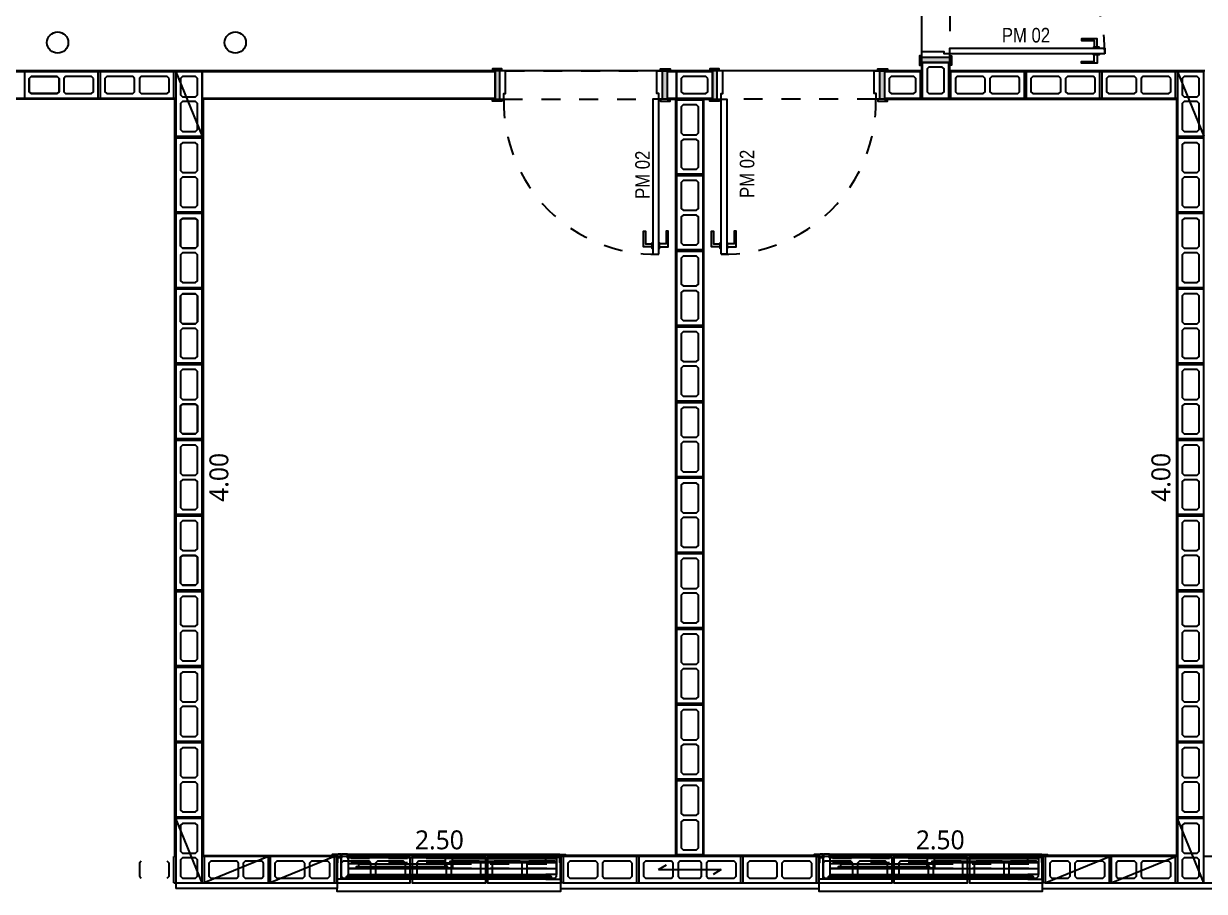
# Model space of a CAD drawing. Header units: metres. Extents: x 3.4 to 18.5, y -11.2 to 1.8.
# Drawn here: x 8.72 to 14.97, y -11.16 to -6.57 of the extents above; entities that cross this region are included whole.
import ezdxf

# ---------------------------------------------------------------- set-up
doc = ezdxf.new("R2010")
doc.units = ezdxf.units.M
doc.linetypes.add('HIDDEN', pattern=[0.375, 0.25, -0.125])
for name, color, linetype in [('00 - ARQ-STA - FOLHA', 5, 'Continuous'), ('ARQ-STA - COTAS_ALVENARIA', 1, 'Continuous'), ('ARQ-STA - JANELAS', 4, 'Continuous'), ('ARQ-STA - PORTAS', 4, 'Continuous'), ('ARQ-STA - PORTAS_NOMENCLATURA', 4, 'Continuous'), ('ARQ-STA - REVESTIMENTOS', 4, 'Continuous'), ('ESTRUTURA - ARQ-STA - ALVENARIA_ESTRUTURAL', 5, 'Continuous'), ('ESTRUTURA - ARQ-STA - ALVENARIA_NÃO_ESTRUTURAL', 2, 'Continuous'), ('ESTRUTURA - ARQ-STA - BLOCOS_ESTRUTURAIS', 250, 'Continuous'), ('F2_LAZOS_ALVENARIA', 7, 'Continuous')]:
    doc.layers.add(name, color=color, linetype=linetype)
doc.styles.add('COTAS', font='segoeuil.ttf')
doc.styles.add('PADRÃO', font='ARIALN.TTF')
pattern_1 = [(81, (-0.94, 7e-14), (-0.98769, 0.156434), [])]

msp = doc.modelspace()

# ---------------------------------------------------------------- hatches: boundary and pattern name
at = {"layer": '00 - ARQ-STA - FOLHA', "true_color": 0x0000ea}
h = msp.add_hatch(dxfattribs=at)
h.set_pattern_fill('_USER', color=32, angle=81, pattern_type=0)
h.set_pattern_definition(pattern_1)
h.paths.add_polyline_path([(8.9048, -6.6188, 0.414214), (8.8486, -6.675), (8.9048, -6.675)])
h.paths.add_polyline_path([(8.9611, -6.675), (8.9048, -6.675), (8.9048, -6.7039), (8.9531, -6.7039, 0.135785)])
h.paths.add_polyline_path([(8.9531, -6.7039), (8.9048, -6.7039), (8.9048, -6.7313, 0.263603)])
h = msp.add_hatch(dxfattribs=at)
h.set_pattern_fill('_USER', color=32, angle=81, pattern_type=0)
h.set_pattern_definition(pattern_1)
h.paths.add_polyline_path([(8.9048, -6.6188, 0.414214), (8.8486, -6.675), (8.9048, -6.675)])
h.paths.add_polyline_path([(8.9611, -6.675), (8.9048, -6.675), (8.9048, -6.7039), (8.9531, -6.7039, 0.135785)])
h.paths.add_polyline_path([(8.9531, -6.7039), (8.9048, -6.7039), (8.9048, -6.7313, 0.263603)])
at = {"layer": 'ARQ-STA - JANELAS', "true_color": 0xaeeae5}
h = msp.add_hatch(color=254, dxfattribs=at)
h.dxf.hatch_style = 1
h.paths.add_polyline_path([(10.4888, -11.033), (10.964, -11.033), (10.964, -11.037), (10.4888, -11.037)])
h.paths.add_polyline_path([(10.9854, -11.0049), (11.4991, -11.0049), (11.4991, -11.0089), (10.9854, -11.0089)])
h = msp.add_hatch(color=254, dxfattribs=at)
h.dxf.hatch_style = 1
h.paths.add_polyline_path([(13.0388, -11.033), (13.514, -11.033), (13.514, -11.037), (13.0388, -11.037)])
h.paths.add_polyline_path([(13.5353, -11.0049), (14.0491, -11.0049), (14.0491, -11.0089), (13.5353, -11.0089)])
at = {"layer": 'ARQ-STA - PORTAS'}
h = msp.add_hatch(color=23, dxfattribs=at)
h.dxf.hatch_style = 1
h.paths.add_polyline_path([(13.4749, -5.895), (13.6249, -5.895), (13.6249, -5.87), (13.4749, -5.87)])
h.paths.add_polyline_path([(13.6249, -6.78), (13.6249, -6.755), (13.4749, -6.755), (13.4749, -6.78)])
h = msp.add_hatch(color=23, dxfattribs=at)
h.dxf.hatch_style = 1
h.paths.add_polyline_path([(11.245, -6.825), (11.245, -6.975), (11.22, -6.975), (11.22, -6.825)])
h.paths.add_polyline_path([(12.13, -6.975), (12.105, -6.975), (12.105, -6.825), (12.13, -6.825)])
h = msp.add_hatch(color=23, dxfattribs=at)
h.dxf.hatch_style = 1
h.paths.add_polyline_path([(13.2549, -6.825), (13.2549, -6.975), (13.2799, -6.975), (13.2799, -6.825)])
h.paths.add_polyline_path([(12.3699, -6.975), (12.3949, -6.975), (12.3949, -6.825), (12.3699, -6.825)])

# ---------------------------------------------------------------- linework, layer by layer
at = {"layer": '00 - ARQ-STA - FOLHA', "color": 251, "true_color": 0x636466}
msp.add_lwpolyline([(5.0749, -2.125), (5.4249, -2.125), (5.4249, -1.775), (8.9749, -1.775), (8.9749, -1.925), (10.7749, -1.925), (10.7748, -5.825), (13.4748, -5.825), (13.4748, -6.825), (7.0248, -6.825), (7.0248, -3.625), (5.0749, -3.625), (5.0749, -2.125)], dxfattribs=at)
at = {"layer": '00 - ARQ-STA - FOLHA', "color": 32, "true_color": 0xcd6928}
for centre in [(8.9048, -6.675), (9.8448, -6.675)]:
    msp.add_circle(centre, 0.0562, dxfattribs=at)
at = {"layer": 'ARQ-STA - COTAS_ALVENARIA', "color": 250}
msp.add_line((9.5299, -11.0252), (9.5299, -11.15), dxfattribs=at)
msp.add_line((9.5299, -11.0252), (9.5299, -11.15), dxfattribs=at)
at = {"layer": 'ARQ-STA - JANELAS', "color": 1}
for points in [[(10.3899, -10.9705), (10.357, -10.9705), (10.357, -10.975), (10.3848, -10.975), (10.3848, -11.0119), (10.3878, -11.0119), (10.3878, -10.9857), (10.4032, -10.9857), (10.4032, -10.9684), (10.3899, -10.9684)], [(10.3848, -11.1006), (10.3848, -11.0119), (10.3878, -11.0119), (10.3878, -10.9857), (10.4047, -10.9857), (10.4047, -11.1006)], [(10.4414, -10.9926), (10.4414, -11.0755), (10.461, -11.0755), (10.461, -11.0792), (10.4529, -11.0792), (10.4529, -11.0769), (10.441, -11.0769), (10.441, -11.0854), (10.433, -11.0854), (10.433, -11.0908), (10.441, -11.0908), (10.441, -11.0993), (10.4529, -11.0993), (10.4529, -11.097), (10.461, -11.097), (10.461, -11.1006), (10.4047, -11.1006), (10.4047, -10.9926), (10.406, -10.9926), (10.406, -10.9851), (10.4095, -10.9851), (10.4095, -10.9656), (10.4365, -10.9656), (10.4365, -10.9851), (10.44, -10.9851), (10.44, -10.9926)], [(11.5648, -11.1006), (11.5648, -11.0119), (11.5619, -11.0119), (11.5619, -10.9857), (11.545, -10.9857), (11.545, -11.0755), (11.4882, -11.0755), (11.4882, -11.0792), (11.4963, -11.0792), (11.4963, -11.0769), (11.5082, -11.0769), (11.5082, -11.0854), (11.5162, -11.0854), (11.5162, -11.0908), (11.5082, -11.0908), (11.5082, -11.0993), (11.4963, -11.0993), (11.4963, -11.097), (11.4882, -11.097), (11.4882, -11.1006)], [(11.5598, -10.9705), (11.5927, -10.9705), (11.5927, -10.975), (11.5648, -10.975), (11.5648, -11.0119), (11.5619, -11.0119), (11.5619, -10.9857), (11.5465, -10.9857), (11.5465, -10.9684), (11.5598, -10.9684)], [(12.9399, -10.9705), (12.907, -10.9705), (12.907, -10.975), (12.9348, -10.975), (12.9348, -11.0119), (12.9378, -11.0119), (12.9378, -10.9857), (12.9532, -10.9857), (12.9532, -10.9684), (12.9399, -10.9684)], [(12.9348, -11.1006), (12.9348, -11.0119), (12.9378, -11.0119), (12.9378, -10.9857), (12.9546, -10.9857), (12.9546, -11.1006)], [(12.9914, -10.9926), (12.9914, -11.0755), (13.011, -11.0755), (13.011, -11.0792), (13.0029, -11.0792), (13.0029, -11.0769), (12.991, -11.0769), (12.991, -11.0854), (12.983, -11.0854), (12.983, -11.0908), (12.991, -11.0908), (12.991, -11.0993), (13.0029, -11.0993), (13.0029, -11.097), (13.011, -11.097), (13.011, -11.1006), (12.9546, -11.1006), (12.9546, -10.9926), (12.956, -10.9926), (12.956, -10.9851), (12.9595, -10.9851), (12.9595, -10.9656), (12.9865, -10.9656), (12.9865, -10.9851), (12.99, -10.9851), (12.99, -10.9926)], [(14.1148, -11.1006), (14.1148, -11.0119), (14.1119, -11.0119), (14.1119, -10.9857), (14.095, -10.9857), (14.095, -11.0755), (14.0382, -11.0755), (14.0382, -11.0792), (14.0463, -11.0792), (14.0463, -11.0769), (14.0582, -11.0769), (14.0582, -11.0854), (14.0662, -11.0854), (14.0662, -11.0908), (14.0582, -11.0908), (14.0582, -11.0993), (14.0463, -11.0993), (14.0463, -11.097), (14.0382, -11.097), (14.0382, -11.1006)], [(14.1098, -10.9705), (14.1427, -10.9705), (14.1427, -10.975), (14.1148, -10.975), (14.1148, -11.0119), (14.1119, -11.0119), (14.1119, -10.9857), (14.0965, -10.9857), (14.0965, -10.9684), (14.1098, -10.9684)], [(10.994, -11.0418), (10.9556, -11.0418), (10.9556, -11.037), (10.9678, -11.037), (10.9678, -11.033), (10.9556, -11.033), (10.9556, -11.0189), (10.994, -11.0189)], [(13.544, -11.0418), (13.5056, -11.0418), (13.5056, -11.037), (13.5178, -11.037), (13.5178, -11.033), (13.5056, -11.033), (13.5056, -11.0189), (13.544, -11.0189)]]:
    msp.add_lwpolyline(points, close=True, dxfattribs=at)
at = {"layer": 'ARQ-STA - JANELAS', "color": 250, "elevation": 0.072}
for points in [[(10.4032, -10.9686), (10.4095, -10.9686)], [(10.4032, -10.9707), (10.4095, -10.9707)], [(10.4365, -10.9686), (11.5465, -10.9686)], [(10.4365, -10.9707), (11.5465, -10.9707)], [(10.994, -10.9907), (11.4882, -10.9907)], [(12.9532, -10.9686), (12.9595, -10.9686)], [(12.9532, -10.9707), (12.9595, -10.9707)], [(12.9865, -10.9686), (14.0965, -10.9686)], [(12.9865, -10.9707), (14.0965, -10.9707)], [(13.544, -10.9907), (14.0382, -10.9907)], [(10.4414, -11.0441), (11.545, -11.0441)], [(11.4882, -11.0136), (10.994, -11.0136)], [(12.9914, -11.0441), (14.095, -11.0441)], [(14.0382, -11.0136), (13.544, -11.0136)]]:
    msp.add_lwpolyline(points, dxfattribs=at)
at = {"layer": 'ARQ-STA - JANELAS', "color": 250}
for points in [[(10.4365, -10.9841), (11.5465, -10.9841)], [(10.44, -10.9857), (11.545, -10.9857)], [(12.9865, -10.9841), (14.0965, -10.9841)], [(12.99, -10.9857), (14.095, -10.9857)], [(10.4982, -11.0189), (10.9556, -11.0189)], [(10.9556, -11.0418), (10.4982, -11.0418)], [(13.0482, -11.0189), (13.5056, -11.0189)], [(13.5056, -11.0418), (13.0482, -11.0418)], [(10.461, -11.0755), (11.4882, -11.0755)], [(11.4882, -11.0792), (10.461, -11.0792)], [(10.461, -11.097), (11.4882, -11.097)], [(11.4882, -11.1006), (10.461, -11.1006)], [(13.011, -11.0755), (14.0382, -11.0755)], [(14.0382, -11.0792), (13.011, -11.0792)], [(13.011, -11.097), (14.0382, -11.097)], [(14.0382, -11.1006), (13.011, -11.1006)], [(11.5648, -11.15), (11.5648, -11.1649), (10.3848, -11.1649), (10.3848, -11.15)], [(14.1148, -11.15), (14.1148, -11.1649), (12.9348, -11.1649), (12.9348, -11.15)]]:
    msp.add_lwpolyline(points, dxfattribs=at)
at = {"layer": 'ARQ-STA - JANELAS', "color": 250, "linetype": 'HIDDEN', "ltscale": 0.25, "elevation": 0.072}
for points in [[(10.9556, -10.9907), (10.4414, -10.9907)], [(13.5056, -10.9907), (12.9914, -10.9907)], [(10.9556, -11.0136), (10.4414, -11.0136)], [(13.5056, -11.0136), (12.9914, -11.0136)]]:
    msp.add_lwpolyline(points, dxfattribs=at)
at = {"layer": 'ARQ-STA - JANELAS', "color": 1, "elevation": 0.072}
for points in [[(10.9556, -11.0136), (10.994, -11.0136), (10.994, -11.0089), (10.9819, -11.0089), (10.9819, -11.0049), (10.994, -11.0049), (10.994, -10.9907), (10.9556, -10.9907)], [(13.5056, -11.0136), (13.544, -11.0136), (13.544, -11.0089), (13.5319, -11.0089), (13.5319, -11.0049), (13.544, -11.0049), (13.544, -10.9907), (13.5056, -10.9907)]]:
    msp.add_lwpolyline(points, close=True, dxfattribs=at)
at = {"layer": 'ARQ-STA - JANELAS', "color": 1}
for points in [[(11.545, -11.0136), (11.4882, -11.0136), (11.4882, -11.0089), (11.5003, -11.0089), (11.5003, -11.0049), (11.4882, -11.0049), (11.4882, -10.9907), (11.545, -10.9907)], [(14.095, -11.0136), (14.0382, -11.0136), (14.0382, -11.0089), (14.0503, -11.0089), (14.0503, -11.0049), (14.0382, -11.0049), (14.0382, -10.9907), (14.095, -10.9907)], [(10.4414, -11.0418), (10.4982, -11.0418), (10.4982, -11.037), (10.4861, -11.037), (10.4861, -11.033), (10.4982, -11.033), (10.4982, -11.0189), (10.4414, -11.0189)], [(12.9914, -11.0418), (13.0482, -11.0418), (13.0482, -11.037), (13.0361, -11.037), (13.0361, -11.033), (13.0482, -11.033), (13.0482, -11.0189), (12.9914, -11.0189)]]:
    msp.add_lwpolyline(points, dxfattribs=at)
at = {"layer": 'ARQ-STA - JANELAS', "color": 250}
for points in [[(10.4888, -11.033), (10.964, -11.033), (10.964, -11.037), (10.4888, -11.037)], [(13.0388, -11.033), (13.514, -11.033), (13.514, -11.037), (13.0388, -11.037)]]:
    msp.add_lwpolyline(points, close=True, dxfattribs=at)
at = {"layer": 'ARQ-STA - JANELAS', "color": 250, "elevation": 0.072}
for points in [[(10.9854, -11.0049), (11.4991, -11.0049), (11.4991, -11.0089), (10.9854, -11.0089)], [(13.5353, -11.0049), (14.0491, -11.0049), (14.0491, -11.0089), (13.5353, -11.0089)]]:
    msp.add_lwpolyline(points, close=True, dxfattribs=at)
at = {"layer": 'ARQ-STA - JANELAS', "color": 250, "linetype": 'HIDDEN', "ltscale": 0.25}
for points in [[(10.994, -11.0189), (11.545, -11.0189)], [(10.994, -11.0418), (11.545, -11.0418)], [(13.544, -11.0189), (14.095, -11.0189)], [(13.544, -11.0418), (14.095, -11.0418)]]:
    msp.add_lwpolyline(points, dxfattribs=at)
at = {"layer": 'ARQ-STA - JANELAS'}
for points in [[(10.4427, -11.0905), (10.4333, -11.0905), (10.4333, -11.0857), (10.4427, -11.0857)], [(10.4442, -11.0915), (10.4427, -11.0915), (10.4427, -11.0847), (10.4442, -11.0847)], [(10.446, -11.092), (10.4442, -11.092), (10.4442, -11.0842), (10.446, -11.0842)], [(11.5032, -11.092), (11.505, -11.092), (11.505, -11.0842), (11.5032, -11.0842)], [(11.505, -11.0915), (11.5065, -11.0915), (11.5065, -11.0847), (11.5049, -11.0847)], [(11.5065, -11.0905), (11.5159, -11.0905), (11.5159, -11.0857), (11.5065, -11.0857)], [(12.9927, -11.0905), (12.9833, -11.0905), (12.9833, -11.0857), (12.9927, -11.0857)], [(12.9942, -11.0915), (12.9927, -11.0915), (12.9927, -11.0847), (12.9942, -11.0847)], [(12.996, -11.092), (12.9942, -11.092), (12.9942, -11.0842), (12.996, -11.0842)], [(14.0531, -11.092), (14.0549, -11.092), (14.0549, -11.0842), (14.0531, -11.0842)], [(14.0549, -11.0915), (14.0564, -11.0915), (14.0564, -11.0847), (14.0549, -11.0847)], [(14.0564, -11.0905), (14.0659, -11.0905), (14.0659, -11.0857), (14.0564, -11.0857)]]:
    msp.add_lwpolyline(points, dxfattribs=at)
for points in [[(11.5032, -11.0833), (10.446, -11.0833), (10.446, -11.0922), (11.5032, -11.0922)], [(14.0531, -11.0833), (12.996, -11.0833), (12.996, -11.0922), (14.0531, -11.0922)]]:
    msp.add_lwpolyline(points, close=True, dxfattribs=at)
at = {"layer": 'ARQ-STA - PORTAS', "color": 250, "linetype": 'HIDDEN', "ltscale": 0.25}
for points in [[(13.4749, -5.925), (13.4749, -6.725)], [(13.6249, -5.915), (13.6249, -6.705)], [(11.275, -6.825), (12.075, -6.825)], [(13.2249, -6.825), (12.4249, -6.825)], [(11.265, -6.975), (12.055, -6.975)], [(13.2349, -6.975), (12.4449, -6.975)]]:
    msp.add_lwpolyline(points, dxfattribs=at)
at = {"layer": 'ARQ-STA - PORTAS'}
for points in [[(14.4059, -6.7), (14.4059, -6.655), (14.3229, -6.655), (14.3229, -6.665), (14.3899, -6.665), (14.3899, -6.7)], [(14.4059, -6.74), (14.4059, -6.785), (14.3229, -6.785), (14.3229, -6.775), (14.3899, -6.775), (14.3899, -6.74)], [(14.4149, -6.705), (14.4149, -6.7), (14.3849, -6.7), (14.3849, -6.705)], [(14.4149, -6.735), (14.4149, -6.74), (14.3849, -6.74), (14.3849, -6.735)], [(12.05, -7.756), (12.005, -7.756), (12.005, -7.673), (12.015, -7.673), (12.015, -7.74), (12.05, -7.74)], [(12.09, -7.756), (12.135, -7.756), (12.135, -7.673), (12.125, -7.673), (12.125, -7.74), (12.09, -7.74)], [(12.4099, -7.756), (12.3649, -7.756), (12.3649, -7.673), (12.3749, -7.673), (12.3749, -7.74), (12.4099, -7.74)], [(12.4499, -7.756), (12.4949, -7.756), (12.4949, -7.673), (12.4849, -7.673), (12.4849, -7.74), (12.4499, -7.74)], [(12.055, -7.765), (12.05, -7.765), (12.05, -7.735), (12.055, -7.735)], [(12.085, -7.765), (12.09, -7.765), (12.09, -7.735), (12.085, -7.735)], [(12.4149, -7.765), (12.4099, -7.765), (12.4099, -7.735), (12.4149, -7.735)], [(12.4449, -7.765), (12.4499, -7.765), (12.4499, -7.735), (12.4449, -7.735)]]:
    msp.add_lwpolyline(points, dxfattribs=at)
at = {"layer": 'ARQ-STA - PORTAS', "color": 2}
for points in [[(13.4749, -6.745), (13.4649, -6.745), (13.4649, -6.795), (13.4749, -6.795)], [(13.6249, -6.745), (13.6349, -6.745), (13.6349, -6.795), (13.6249, -6.795)], [(11.255, -6.825), (11.255, -6.815), (11.205, -6.815), (11.205, -6.825)], [(12.095, -6.825), (12.095, -6.815), (12.145, -6.815), (12.145, -6.825)], [(12.4049, -6.825), (12.4049, -6.815), (12.3549, -6.815), (12.3549, -6.825)], [(13.2449, -6.825), (13.2449, -6.815), (13.2949, -6.815), (13.2949, -6.825)], [(11.255, -6.975), (11.255, -6.985), (11.205, -6.985), (11.205, -6.975)], [(12.095, -6.975), (12.095, -6.985), (12.145, -6.985), (12.145, -6.975)], [(12.4049, -6.975), (12.4049, -6.985), (12.3549, -6.985), (12.3549, -6.975)], [(13.2449, -6.975), (13.2449, -6.985), (13.2949, -6.985), (13.2949, -6.975)]]:
    msp.add_lwpolyline(points, dxfattribs=at)
at = {"layer": 'ARQ-STA - PORTAS', "color": 1}
for points in [[(13.6249, -6.755), (13.6249, -6.735), (13.5949, -6.735), (13.5949, -6.725), (13.4749, -6.725), (13.4749, -6.755)], [(11.245, -6.975), (11.265, -6.975), (11.265, -6.945), (11.275, -6.945), (11.275, -6.825), (11.245, -6.825)], [(12.105, -6.975), (12.085, -6.975), (12.085, -6.945), (12.075, -6.945), (12.075, -6.825), (12.105, -6.825)], [(12.3949, -6.975), (12.4149, -6.975), (12.4149, -6.945), (12.4249, -6.945), (12.4249, -6.825), (12.3949, -6.825)], [(13.2549, -6.975), (13.2349, -6.975), (13.2349, -6.945), (13.2249, -6.945), (13.2249, -6.825), (13.2549, -6.825)]]:
    msp.add_lwpolyline(points, dxfattribs=at)
for points in [[(14.4449, -6.735), (13.6249, -6.735), (13.6249, -6.705), (14.4449, -6.705)], [(12.085, -7.795), (12.085, -6.975), (12.055, -6.975), (12.055, -7.795)], [(12.4149, -7.795), (12.4149, -6.975), (12.4449, -6.975), (12.4449, -7.795)]]:
    msp.add_lwpolyline(points, close=True, dxfattribs=at)
at = {"layer": 'ARQ-STA - PORTAS', "color": 4}
for points in [[(13.6249, -6.78), (13.6249, -6.755), (13.4749, -6.755), (13.4749, -6.78)], [(11.22, -6.975), (11.245, -6.975), (11.245, -6.825), (11.22, -6.825)], [(12.13, -6.975), (12.105, -6.975), (12.105, -6.825), (12.13, -6.825)], [(12.3699, -6.975), (12.3949, -6.975), (12.3949, -6.825), (12.3699, -6.825)], [(13.2799, -6.975), (13.2549, -6.975), (13.2549, -6.825), (13.2799, -6.825)]]:
    msp.add_lwpolyline(points, close=True, dxfattribs=at)
at = {"layer": 'ARQ-STA - PORTAS', "color": 250, "linetype": 'HIDDEN', "ltscale": 0.25}
for centre, start, end in [((13.6399, -6.72), 358.9325, 91.0675), ((12.07, -6.99), 178.9325, 271.0675), ((12.4299, -6.99), 268.9325, 1.0675)]:
    msp.add_arc(centre, 0.8051, start, end, dxfattribs=at)
at = {"layer": 'ARQ-STA - REVESTIMENTOS'}
for p, q in [((13.6248, -6.78), (13.4748, -6.78)), ((13.4748, -6.78), (13.4748, -6.825)), ((13.6248, -6.825), (13.6248, -6.78)), ((7.0248, -6.825), (11.2199, -6.825)), ((11.2199, -6.825), (11.2199, -6.83)), ((12.3698, -6.825), (12.1299, -6.825)), ((12.1299, -6.825), (12.1299, -6.83)), ((12.3698, -6.83), (12.3698, -6.825)), ((13.4748, -6.825), (13.2798, -6.825)), ((13.2798, -6.825), (13.2798, -6.83)), ((14.9748, -6.825), (13.6248, -6.825)), ((9.5248, -6.975), (7.0248, -6.975)), ((9.5248, -10.975), (9.5248, -6.975)), ((11.2199, -6.975), (9.6748, -6.975)), ((9.6748, -6.975), (9.6748, -10.975)), ((11.2199, -6.97), (11.2199, -6.975)), ((12.1299, -6.97), (12.1299, -6.975)), ((12.1299, -6.975), (12.1748, -6.975)), ((12.1748, -6.975), (12.1748, -10.975)), ((12.3248, -10.975), (12.3248, -6.975)), ((12.3248, -6.975), (12.3698, -6.975)), ((12.3698, -6.975), (12.3698, -6.97)), ((13.2798, -6.97), (13.2798, -6.975)), ((13.2798, -6.975), (14.8248, -6.975)), ((14.8248, -6.975), (14.8248, -10.975)), ((9.6748, -10.975), (10.3848, -10.975)), ((10.3698, -10.98), (10.3848, -10.98)), ((10.3848, -10.975), (10.3848, -11.15)), ((12.1748, -10.975), (11.5648, -10.975)), ((11.5648, -10.975), (11.5648, -11.15)), ((11.5798, -10.98), (11.5648, -10.98)), ((12.9348, -10.975), (12.3248, -10.975)), ((12.9198, -10.98), (12.9348, -10.98)), ((12.9348, -11.15), (12.9348, -10.975)), ((14.8248, -10.975), (14.1148, -10.975)), ((14.1148, -10.975), (14.1148, -11.15)), ((14.1298, -10.98), (14.1148, -10.98)), ((10.3698, -11.12), (10.3848, -11.12)), ((11.5798, -11.12), (11.5648, -11.12)), ((12.9198, -11.12), (12.9348, -11.12)), ((14.1298, -11.12), (14.1148, -11.12)), ((10.3848, -11.15), (9.5299, -11.15)), ((11.5648, -11.15), (12.9348, -11.15)), ((14.1148, -11.15), (15.7848, -11.15))]:
    msp.add_line(p, q, dxfattribs=at)
at = {"layer": 'ESTRUTURA - ARQ-STA - ALVENARIA_ESTRUTURAL'}
for p, q in [((13.6199, -6.78), (13.4799, -6.78)), ((13.4799, -6.78), (13.4799, -6.83)), ((13.6199, -6.83), (13.6199, -6.78)), ((9.67, -6.83), (7.0199, -6.83)), ((9.6699, -10.98), (9.67, -6.83)), ((12.3699, -6.83), (12.1799, -6.83)), ((12.1799, -6.83), (12.1799, -10.98)), ((12.3699, -6.97), (12.3699, -6.83)), ((13.4799, -6.83), (13.2799, -6.83)), ((13.2799, -6.83), (13.2799, -6.97)), ((14.9699, -6.83), (13.6199, -6.83)), ((14.9699, -10.98), (14.9699, -6.83)), ((7.0199, -6.97), (9.5299, -6.97)), ((9.5299, -6.97), (9.5299, -10.98)), ((12.3199, -10.98), (12.3199, -6.97)), ((12.3199, -6.97), (12.3699, -6.97)), ((13.2799, -6.97), (14.8299, -6.97)), ((14.8299, -6.97), (14.8299, -10.98)), ((9.5299, -10.98), (9.5199, -10.98)), ((10.3699, -10.98), (9.6699, -10.98)), ((10.3699, -11.12), (10.3699, -10.98)), ((11.5799, -10.98), (11.5799, -11.12)), ((12.1799, -10.98), (11.5799, -10.98)), ((12.9199, -10.98), (12.3199, -10.98)), ((12.9199, -11.12), (12.9199, -10.98)), ((14.1299, -10.98), (14.1299, -11.12)), ((14.8299, -10.98), (14.1299, -10.98)), ((15.7699, -10.98), (14.9699, -10.98)), ((9.5199, -11.12), (10.3699, -11.12)), ((11.5799, -11.12), (12.9199, -11.12)), ((14.1299, -11.12), (15.7699, -11.12))]:
    msp.add_line(p, q, dxfattribs=at)
at = {"layer": 'ESTRUTURA - ARQ-STA - ALVENARIA_NÃO_ESTRUTURAL'}
for p, q in [((11.22, -6.83), (9.67, -6.83)), ((9.67, -6.83), (9.67, -6.97)), ((11.22, -6.97), (11.22, -6.83)), ((12.1799, -6.83), (12.1299, -6.83)), ((12.1299, -6.83), (12.1299, -6.97)), ((12.1799, -6.97), (12.1799, -6.83)), ((9.67, -6.97), (11.22, -6.97)), ((12.1299, -6.97), (12.1799, -6.97))]:
    msp.add_line(p, q, dxfattribs=at)
at = {"layer": 'ESTRUTURA - ARQ-STA - BLOCOS_ESTRUTURAIS'}
for p, q in [((9.5299, -6.83), (9.6699, -7.17)), ((14.8299, -6.83), (14.9699, -7.17)), ((9.6699, -11.12), (9.5299, -10.78)), ((14.9699, -11.12), (14.8299, -10.78)), ((10.0199, -10.98), (9.6799, -11.12)), ((10.3699, -10.98), (10.0299, -11.12)), ((14.1299, -11.12), (14.4699, -10.98)), ((14.4799, -11.12), (14.8199, -10.98)), ((12.0837, -11.05), (12.127, -11.025)), ((12.0837, -11.05), (12.4162, -11.05)), ((12.4162, -11.05), (12.3729, -11.075))]:
    msp.add_line(p, q, dxfattribs=at)
for points in [[(13.6199, -6.97), (13.6199, -6.78), (13.4799, -6.78), (13.4799, -6.97), (13.6199, -6.97)], [(13.5849, -6.945), (13.5949, -6.935), (13.5949, -6.815), (13.5849, -6.805), (13.5149, -6.805), (13.5049, -6.815), (13.5049, -6.935), (13.5149, -6.945), (13.5849, -6.945)], [(9.1199, -6.83), (8.7299, -6.83), (8.7299, -6.97), (9.1199, -6.97), (9.1199, -6.83)], [(8.9124, -6.865), (8.9024, -6.855), (8.7649, -6.855), (8.7549, -6.865), (8.7549, -6.935), (8.7649, -6.945), (8.9024, -6.945), (8.9124, -6.935), (8.9124, -6.865)], [(8.7549, -6.865), (8.7649, -6.855), (8.9024, -6.855), (8.9124, -6.865), (8.9124, -6.935), (8.9024, -6.945), (8.7649, -6.945), (8.7549, -6.935), (8.7549, -6.865)], [(9.0949, -6.865), (9.0849, -6.855), (8.9474, -6.855), (8.9374, -6.865), (8.9374, -6.935), (8.9474, -6.945), (9.0849, -6.945), (9.0949, -6.935), (9.0949, -6.865)], [(9.5199, -6.83), (9.1299, -6.83), (9.1299, -6.97), (9.5199, -6.97), (9.5199, -6.83)], [(9.3124, -6.865), (9.3024, -6.855), (9.1649, -6.855), (9.1549, -6.865), (9.1549, -6.935), (9.1649, -6.945), (9.3024, -6.945), (9.3124, -6.935), (9.3124, -6.865)], [(9.4949, -6.865), (9.4849, -6.855), (9.3474, -6.855), (9.3374, -6.865), (9.3374, -6.935), (9.3474, -6.945), (9.4849, -6.945), (9.4949, -6.935), (9.4949, -6.865)], [(9.5299, -6.83), (9.5299, -7.17), (9.6699, -7.17), (9.6699, -6.83), (9.5299, -6.83)], [(9.5649, -6.855), (9.5549, -6.865), (9.5549, -6.9525), (9.5649, -6.9625), (9.6349, -6.9625), (9.6449, -6.9525), (9.6449, -6.865), (9.6349, -6.855), (9.5649, -6.855)], [(12.3699, -6.83), (12.1799, -6.83), (12.1799, -6.97), (12.3699, -6.97), (12.3699, -6.83)], [(12.3449, -6.865), (12.3349, -6.855), (12.2149, -6.855), (12.2049, -6.865), (12.2049, -6.935), (12.2149, -6.945), (12.3349, -6.945), (12.3449, -6.935), (12.3449, -6.865)], [(13.2799, -6.97), (13.4699, -6.97), (13.4699, -6.83), (13.2799, -6.83), (13.2799, -6.97)], [(13.3049, -6.935), (13.3149, -6.945), (13.4349, -6.945), (13.4449, -6.935), (13.4449, -6.865), (13.4349, -6.855), (13.3149, -6.855), (13.3049, -6.865), (13.3049, -6.935)], [(14.0199, -6.83), (13.6299, -6.83), (13.6299, -6.97), (14.0199, -6.97), (14.0199, -6.83)], [(13.8124, -6.865), (13.8024, -6.855), (13.6649, -6.855), (13.6549, -6.865), (13.6549, -6.935), (13.6649, -6.945), (13.8024, -6.945), (13.8124, -6.935), (13.8124, -6.865)], [(13.9949, -6.865), (13.9849, -6.855), (13.8474, -6.855), (13.8374, -6.865), (13.8374, -6.935), (13.8474, -6.945), (13.9849, -6.945), (13.9949, -6.935), (13.9949, -6.865)], [(14.4199, -6.83), (14.0299, -6.83), (14.0299, -6.97), (14.4199, -6.97), (14.4199, -6.83)], [(14.2124, -6.865), (14.2024, -6.855), (14.0649, -6.855), (14.0549, -6.865), (14.0549, -6.935), (14.0649, -6.945), (14.2024, -6.945), (14.2124, -6.935), (14.2124, -6.865)], [(14.3949, -6.865), (14.3849, -6.855), (14.2474, -6.855), (14.2374, -6.865), (14.2374, -6.935), (14.2474, -6.945), (14.3849, -6.945), (14.3949, -6.935), (14.3949, -6.865)], [(14.8199, -6.83), (14.4299, -6.83), (14.4299, -6.97), (14.8199, -6.97), (14.8199, -6.83)], [(14.6124, -6.865), (14.6024, -6.855), (14.4649, -6.855), (14.4549, -6.865), (14.4549, -6.935), (14.4649, -6.945), (14.6024, -6.945), (14.6124, -6.935), (14.6124, -6.865)], [(14.7949, -6.865), (14.7849, -6.855), (14.6474, -6.855), (14.6374, -6.865), (14.6374, -6.935), (14.6474, -6.945), (14.7849, -6.945), (14.7949, -6.935), (14.7949, -6.865)], [(14.8299, -6.83), (14.8299, -7.17), (14.9699, -7.17), (14.9699, -6.83), (14.8299, -6.83)], [(14.8649, -6.855), (14.8549, -6.865), (14.8549, -6.9525), (14.8649, -6.9625), (14.9349, -6.9625), (14.9449, -6.9525), (14.9449, -6.865), (14.9349, -6.855), (14.8649, -6.855)], [(9.5649, -6.9875), (9.5549, -6.9975), (9.5549, -7.135), (9.5649, -7.145), (9.6349, -7.145), (9.6449, -7.135), (9.6449, -6.9975), (9.6349, -6.9875), (9.5649, -6.9875)], [(12.3199, -7.37), (12.3199, -6.98), (12.1799, -6.98), (12.1799, -7.37), (12.3199, -7.37)], [(14.8649, -6.9875), (14.8549, -6.9975), (14.8549, -7.135), (14.8649, -7.145), (14.9349, -7.145), (14.9449, -7.135), (14.9449, -6.9975), (14.9349, -6.9875), (14.8649, -6.9875)], [(12.2849, -7.1625), (12.2949, -7.1525), (12.2949, -7.015), (12.2849, -7.005), (12.2149, -7.005), (12.2049, -7.015), (12.2049, -7.1525), (12.2149, -7.1625), (12.2849, -7.1625)], [(9.6699, -7.57), (9.6699, -7.18), (9.5299, -7.18), (9.5299, -7.57), (9.6699, -7.57)], [(14.9699, -7.57), (14.9699, -7.18), (14.8299, -7.18), (14.8299, -7.57), (14.9699, -7.57)], [(9.6349, -7.3625), (9.6449, -7.3525), (9.6449, -7.215), (9.6349, -7.205), (9.5649, -7.205), (9.5549, -7.215), (9.5549, -7.3525), (9.5649, -7.3625), (9.6349, -7.3625)], [(12.2849, -7.345), (12.2949, -7.335), (12.2949, -7.1975), (12.2849, -7.1875), (12.2149, -7.1875), (12.2049, -7.1975), (12.2049, -7.335), (12.2149, -7.345), (12.2849, -7.345)], [(14.9349, -7.3625), (14.9449, -7.3525), (14.9449, -7.215), (14.9349, -7.205), (14.8649, -7.205), (14.8549, -7.215), (14.8549, -7.3525), (14.8649, -7.3625), (14.9349, -7.3625)], [(9.6349, -7.545), (9.6449, -7.535), (9.6449, -7.3975), (9.6349, -7.3875), (9.5649, -7.3875), (9.5549, -7.3975), (9.5549, -7.535), (9.5649, -7.545), (9.6349, -7.545)], [(12.3199, -7.77), (12.3199, -7.38), (12.1799, -7.38), (12.1799, -7.77), (12.3199, -7.77)], [(12.2849, -7.5625), (12.2949, -7.5525), (12.2949, -7.415), (12.2849, -7.405), (12.2149, -7.405), (12.2049, -7.415), (12.2049, -7.5525), (12.2149, -7.5625), (12.2849, -7.5625)], [(14.9349, -7.545), (14.9449, -7.535), (14.9449, -7.3975), (14.9349, -7.3875), (14.8649, -7.3875), (14.8549, -7.3975), (14.8549, -7.535), (14.8649, -7.545), (14.9349, -7.545)], [(9.6699, -7.97), (9.6699, -7.58), (9.5299, -7.58), (9.5299, -7.97), (9.6699, -7.97)], [(9.6349, -7.7625), (9.6449, -7.7525), (9.6449, -7.615), (9.6349, -7.605), (9.5649, -7.605), (9.5549, -7.615), (9.5549, -7.7525), (9.5649, -7.7625), (9.6349, -7.7625)], [(9.6349, -7.605), (9.6449, -7.615), (9.6449, -7.7525), (9.6349, -7.7625), (9.5649, -7.7625), (9.5549, -7.7525), (9.5549, -7.615), (9.5649, -7.605), (9.6349, -7.605)], [(12.2849, -7.745), (12.2949, -7.735), (12.2949, -7.5975), (12.2849, -7.5875), (12.2149, -7.5875), (12.2049, -7.5975), (12.2049, -7.735), (12.2149, -7.745), (12.2849, -7.745)], [(14.9699, -7.97), (14.9699, -7.58), (14.8299, -7.58), (14.8299, -7.97), (14.9699, -7.97)], [(14.9349, -7.7625), (14.9449, -7.7525), (14.9449, -7.615), (14.9349, -7.605), (14.8649, -7.605), (14.8549, -7.615), (14.8549, -7.7525), (14.8649, -7.7625), (14.9349, -7.7625)], [(9.6349, -7.945), (9.6449, -7.935), (9.6449, -7.7975), (9.6349, -7.7875), (9.5649, -7.7875), (9.5549, -7.7975), (9.5549, -7.935), (9.5649, -7.945), (9.6349, -7.945)], [(12.3199, -8.17), (12.3199, -7.78), (12.1799, -7.78), (12.1799, -8.17), (12.3199, -8.17)], [(12.2849, -7.9625), (12.2949, -7.9525), (12.2949, -7.815), (12.2849, -7.805), (12.2149, -7.805), (12.2049, -7.815), (12.2049, -7.9525), (12.2149, -7.9625), (12.2849, -7.9625)], [(14.9349, -7.945), (14.9449, -7.935), (14.9449, -7.7975), (14.9349, -7.7875), (14.8649, -7.7875), (14.8549, -7.7975), (14.8549, -7.935), (14.8649, -7.945), (14.9349, -7.945)], [(9.6699, -8.37), (9.6699, -7.98), (9.5299, -7.98), (9.5299, -8.37), (9.6699, -8.37)], [(12.2849, -8.145), (12.2949, -8.135), (12.2949, -7.9975), (12.2849, -7.9875), (12.2149, -7.9875), (12.2049, -7.9975), (12.2049, -8.135), (12.2149, -8.145), (12.2849, -8.145)], [(14.9699, -8.37), (14.9699, -7.98), (14.8299, -7.98), (14.8299, -8.37), (14.9699, -8.37)], [(9.6349, -8.1625), (9.6449, -8.1525), (9.6449, -8.015), (9.6349, -8.005), (9.5649, -8.005), (9.5549, -8.015), (9.5549, -8.1525), (9.5649, -8.1625), (9.6349, -8.1625)], [(9.6349, -8.005), (9.6449, -8.015), (9.6449, -8.1525), (9.6349, -8.1625), (9.5649, -8.1625), (9.5549, -8.1525), (9.5549, -8.015), (9.5649, -8.005), (9.6349, -8.005)], [(14.9349, -8.1625), (14.9449, -8.1525), (14.9449, -8.015), (14.9349, -8.005), (14.8649, -8.005), (14.8549, -8.015), (14.8549, -8.1525), (14.8649, -8.1625), (14.9349, -8.1625)], [(12.3199, -8.57), (12.3199, -8.18), (12.1799, -8.18), (12.1799, -8.57), (12.3199, -8.57)], [(9.6349, -8.345), (9.6449, -8.335), (9.6449, -8.1975), (9.6349, -8.1875), (9.5649, -8.1875), (9.5549, -8.1975), (9.5549, -8.335), (9.5649, -8.345), (9.6349, -8.345)], [(12.2849, -8.3625), (12.2949, -8.3525), (12.2949, -8.215), (12.2849, -8.205), (12.2149, -8.205), (12.2049, -8.215), (12.2049, -8.3525), (12.2149, -8.3625), (12.2849, -8.3625)], [(14.9349, -8.345), (14.9449, -8.335), (14.9449, -8.1975), (14.9349, -8.1875), (14.8649, -8.1875), (14.8549, -8.1975), (14.8549, -8.335), (14.8649, -8.345), (14.9349, -8.345)], [(9.6699, -8.77), (9.6699, -8.38), (9.5299, -8.38), (9.5299, -8.77), (9.6699, -8.77)], [(9.6349, -8.5625), (9.6449, -8.5525), (9.6449, -8.415), (9.6349, -8.405), (9.5649, -8.405), (9.5549, -8.415), (9.5549, -8.5525), (9.5649, -8.5625), (9.6349, -8.5625)], [(12.2849, -8.545), (12.2949, -8.535), (12.2949, -8.3975), (12.2849, -8.3875), (12.2149, -8.3875), (12.2049, -8.3975), (12.2049, -8.535), (12.2149, -8.545), (12.2849, -8.545)], [(14.9699, -8.77), (14.9699, -8.38), (14.8299, -8.38), (14.8299, -8.77), (14.9699, -8.77)], [(14.9349, -8.5625), (14.9449, -8.5525), (14.9449, -8.415), (14.9349, -8.405), (14.8649, -8.405), (14.8549, -8.415), (14.8549, -8.5525), (14.8649, -8.5625), (14.9349, -8.5625)], [(9.6349, -8.745), (9.6449, -8.735), (9.6449, -8.5975), (9.6349, -8.5875), (9.5649, -8.5875), (9.5549, -8.5975), (9.5549, -8.735), (9.5649, -8.745), (9.6349, -8.745)], [(9.6349, -8.5875), (9.6449, -8.5975), (9.6449, -8.735), (9.6349, -8.745), (9.5649, -8.745), (9.5549, -8.735), (9.5549, -8.5975), (9.5649, -8.5875), (9.6349, -8.5875)], [(12.3199, -8.97), (12.3199, -8.58), (12.1799, -8.58), (12.1799, -8.97), (12.3199, -8.97)], [(12.2849, -8.7625), (12.2949, -8.7525), (12.2949, -8.615), (12.2849, -8.605), (12.2149, -8.605), (12.2049, -8.615), (12.2049, -8.7525), (12.2149, -8.7625), (12.2849, -8.7625)], [(14.9349, -8.745), (14.9449, -8.735), (14.9449, -8.5975), (14.9349, -8.5875), (14.8649, -8.5875), (14.8549, -8.5975), (14.8549, -8.735), (14.8649, -8.745), (14.9349, -8.745)], [(9.6699, -9.17), (9.6699, -8.78), (9.5299, -8.78), (9.5299, -9.17), (9.6699, -9.17)], [(9.6349, -8.9625), (9.6449, -8.9525), (9.6449, -8.815), (9.6349, -8.805), (9.5649, -8.805), (9.5549, -8.815), (9.5549, -8.9525), (9.5649, -8.9625), (9.6349, -8.9625)], [(12.2849, -8.945), (12.2949, -8.935), (12.2949, -8.7975), (12.2849, -8.7875), (12.2149, -8.7875), (12.2049, -8.7975), (12.2049, -8.935), (12.2149, -8.945), (12.2849, -8.945)], [(14.9699, -9.17), (14.9699, -8.78), (14.8299, -8.78), (14.8299, -9.17), (14.9699, -9.17)], [(14.9349, -8.9625), (14.9449, -8.9525), (14.9449, -8.815), (14.9349, -8.805), (14.8649, -8.805), (14.8549, -8.815), (14.8549, -8.9525), (14.8649, -8.9625), (14.9349, -8.9625)], [(9.6349, -9.145), (9.6449, -9.135), (9.6449, -8.9975), (9.6349, -8.9875), (9.5649, -8.9875), (9.5549, -8.9975), (9.5549, -9.135), (9.5649, -9.145), (9.6349, -9.145)], [(12.3199, -9.37), (12.3199, -8.98), (12.1799, -8.98), (12.1799, -9.37), (12.3199, -9.37)], [(14.9349, -9.145), (14.9449, -9.135), (14.9449, -8.9975), (14.9349, -8.9875), (14.8649, -8.9875), (14.8549, -8.9975), (14.8549, -9.135), (14.8649, -9.145), (14.9349, -9.145)], [(12.2849, -9.1625), (12.2949, -9.1525), (12.2949, -9.015), (12.2849, -9.005), (12.2149, -9.005), (12.2049, -9.015), (12.2049, -9.1525), (12.2149, -9.1625), (12.2849, -9.1625)], [(9.6699, -9.57), (9.6699, -9.18), (9.5299, -9.18), (9.5299, -9.57), (9.6699, -9.57)], [(14.9699, -9.57), (14.9699, -9.18), (14.8299, -9.18), (14.8299, -9.57), (14.9699, -9.57)], [(9.6349, -9.3625), (9.6449, -9.3525), (9.6449, -9.215), (9.6349, -9.205), (9.5649, -9.205), (9.5549, -9.215), (9.5549, -9.3525), (9.5649, -9.3625), (9.6349, -9.3625)], [(12.2849, -9.345), (12.2949, -9.335), (12.2949, -9.1975), (12.2849, -9.1875), (12.2149, -9.1875), (12.2049, -9.1975), (12.2049, -9.335), (12.2149, -9.345), (12.2849, -9.345)], [(14.9349, -9.3625), (14.9449, -9.3525), (14.9449, -9.215), (14.9349, -9.205), (14.8649, -9.205), (14.8549, -9.215), (14.8549, -9.3525), (14.8649, -9.3625), (14.9349, -9.3625)], [(9.6349, -9.545), (9.6449, -9.535), (9.6449, -9.3975), (9.6349, -9.3875), (9.5649, -9.3875), (9.5549, -9.3975), (9.5549, -9.535), (9.5649, -9.545), (9.6349, -9.545)], [(9.6349, -9.3875), (9.6449, -9.3975), (9.6449, -9.535), (9.6349, -9.545), (9.5649, -9.545), (9.5549, -9.535), (9.5549, -9.3975), (9.5649, -9.3875), (9.6349, -9.3875)], [(12.3199, -9.77), (12.3199, -9.38), (12.1799, -9.38), (12.1799, -9.77), (12.3199, -9.77)], [(12.2849, -9.5625), (12.2949, -9.5525), (12.2949, -9.415), (12.2849, -9.405), (12.2149, -9.405), (12.2049, -9.415), (12.2049, -9.5525), (12.2149, -9.5625), (12.2849, -9.5625)], [(14.9349, -9.545), (14.9449, -9.535), (14.9449, -9.3975), (14.9349, -9.3875), (14.8649, -9.3875), (14.8549, -9.3975), (14.8549, -9.535), (14.8649, -9.545), (14.9349, -9.545)], [(9.6699, -9.97), (9.6699, -9.58), (9.5299, -9.58), (9.5299, -9.97), (9.6699, -9.97)], [(9.6349, -9.7625), (9.6449, -9.7525), (9.6449, -9.615), (9.6349, -9.605), (9.5649, -9.605), (9.5549, -9.615), (9.5549, -9.7525), (9.5649, -9.7625), (9.6349, -9.7625)], [(12.2849, -9.745), (12.2949, -9.735), (12.2949, -9.5975), (12.2849, -9.5875), (12.2149, -9.5875), (12.2049, -9.5975), (12.2049, -9.735), (12.2149, -9.745), (12.2849, -9.745)], [(14.9699, -9.97), (14.9699, -9.58), (14.8299, -9.58), (14.8299, -9.97), (14.9699, -9.97)], [(14.9349, -9.7625), (14.9449, -9.7525), (14.9449, -9.615), (14.9349, -9.605), (14.8649, -9.605), (14.8549, -9.615), (14.8549, -9.7525), (14.8649, -9.7625), (14.9349, -9.7625)], [(9.6349, -9.945), (9.6449, -9.935), (9.6449, -9.7975), (9.6349, -9.7875), (9.5649, -9.7875), (9.5549, -9.7975), (9.5549, -9.935), (9.5649, -9.945), (9.6349, -9.945)], [(12.3199, -10.17), (12.3199, -9.78), (12.1799, -9.78), (12.1799, -10.17), (12.3199, -10.17)], [(12.2849, -9.9625), (12.2949, -9.9525), (12.2949, -9.815), (12.2849, -9.805), (12.2149, -9.805), (12.2049, -9.815), (12.2049, -9.9525), (12.2149, -9.9625), (12.2849, -9.9625)], [(14.9349, -9.945), (14.9449, -9.935), (14.9449, -9.7975), (14.9349, -9.7875), (14.8649, -9.7875), (14.8549, -9.7975), (14.8549, -9.935), (14.8649, -9.945), (14.9349, -9.945)], [(9.6699, -10.37), (9.6699, -9.98), (9.5299, -9.98), (9.5299, -10.37), (9.6699, -10.37)], [(12.2849, -10.145), (12.2949, -10.135), (12.2949, -9.9975), (12.2849, -9.9875), (12.2149, -9.9875), (12.2049, -9.9975), (12.2049, -10.135), (12.2149, -10.145), (12.2849, -10.145)], [(14.9699, -10.37), (14.9699, -9.98), (14.8299, -9.98), (14.8299, -10.37), (14.9699, -10.37)], [(9.6349, -10.1625), (9.6449, -10.1525), (9.6449, -10.015), (9.6349, -10.005), (9.5649, -10.005), (9.5549, -10.015), (9.5549, -10.1525), (9.5649, -10.1625), (9.6349, -10.1625)], [(14.9349, -10.1625), (14.9449, -10.1525), (14.9449, -10.015), (14.9349, -10.005), (14.8649, -10.005), (14.8549, -10.015), (14.8549, -10.1525), (14.8649, -10.1625), (14.9349, -10.1625)], [(12.3199, -10.57), (12.3199, -10.18), (12.1799, -10.18), (12.1799, -10.57), (12.3199, -10.57)], [(9.6349, -10.345), (9.6449, -10.335), (9.6449, -10.1975), (9.6349, -10.1875), (9.5649, -10.1875), (9.5549, -10.1975), (9.5549, -10.335), (9.5649, -10.345), (9.6349, -10.345)], [(12.2849, -10.3625), (12.2949, -10.3525), (12.2949, -10.215), (12.2849, -10.205), (12.2149, -10.205), (12.2049, -10.215), (12.2049, -10.3525), (12.2149, -10.3625), (12.2849, -10.3625)], [(14.9349, -10.345), (14.9449, -10.335), (14.9449, -10.1975), (14.9349, -10.1875), (14.8649, -10.1875), (14.8549, -10.1975), (14.8549, -10.335), (14.8649, -10.345), (14.9349, -10.345)], [(9.6699, -10.77), (9.6699, -10.38), (9.5299, -10.38), (9.5299, -10.77), (9.6699, -10.77)], [(9.6349, -10.5625), (9.6449, -10.5525), (9.6449, -10.415), (9.6349, -10.405), (9.5649, -10.405), (9.5549, -10.415), (9.5549, -10.5525), (9.5649, -10.5625), (9.6349, -10.5625)], [(12.2849, -10.545), (12.2949, -10.535), (12.2949, -10.3975), (12.2849, -10.3875), (12.2149, -10.3875), (12.2049, -10.3975), (12.2049, -10.535), (12.2149, -10.545), (12.2849, -10.545)], [(14.9699, -10.77), (14.9699, -10.38), (14.8299, -10.38), (14.8299, -10.77), (14.9699, -10.77)], [(14.9349, -10.5625), (14.9449, -10.5525), (14.9449, -10.415), (14.9349, -10.405), (14.8649, -10.405), (14.8549, -10.415), (14.8549, -10.5525), (14.8649, -10.5625), (14.9349, -10.5625)], [(9.6349, -10.745), (9.6449, -10.735), (9.6449, -10.5975), (9.6349, -10.5875), (9.5649, -10.5875), (9.5549, -10.5975), (9.5549, -10.735), (9.5649, -10.745), (9.6349, -10.745)], [(12.3199, -10.97), (12.3199, -10.58), (12.1799, -10.58), (12.1799, -10.97), (12.3199, -10.97)], [(12.2849, -10.7625), (12.2949, -10.7525), (12.2949, -10.615), (12.2849, -10.605), (12.2149, -10.605), (12.2049, -10.615), (12.2049, -10.7525), (12.2149, -10.7625), (12.2849, -10.7625)], [(14.9349, -10.745), (14.9449, -10.735), (14.9449, -10.5975), (14.9349, -10.5875), (14.8649, -10.5875), (14.8549, -10.5975), (14.8549, -10.735), (14.8649, -10.745), (14.9349, -10.745)], [(9.6699, -11.12), (9.6699, -10.78), (9.5299, -10.78), (9.5299, -11.12), (9.6699, -11.12)], [(9.6349, -10.9625), (9.6449, -10.9525), (9.6449, -10.815), (9.6349, -10.805), (9.5649, -10.805), (9.5549, -10.815), (9.5549, -10.9525), (9.5649, -10.9625), (9.6349, -10.9625)], [(12.2849, -10.945), (12.2949, -10.935), (12.2949, -10.7975), (12.2849, -10.7875), (12.2149, -10.7875), (12.2049, -10.7975), (12.2049, -10.935), (12.2149, -10.945), (12.2849, -10.945)], [(14.9699, -11.12), (14.9699, -10.78), (14.8299, -10.78), (14.8299, -11.12), (14.9699, -11.12)], [(14.9349, -10.9625), (14.9449, -10.9525), (14.9449, -10.815), (14.9349, -10.805), (14.8649, -10.805), (14.8549, -10.815), (14.8549, -10.9525), (14.8649, -10.9625), (14.9349, -10.9625)], [(9.5199, -11.12), (9.5199, -10.98)], [(9.6349, -11.095), (9.6449, -11.085), (9.6449, -10.9975), (9.6349, -10.9875), (9.5649, -10.9875), (9.5549, -10.9975), (9.5549, -11.085), (9.5649, -11.095), (9.6349, -11.095)], [(10.0199, -10.98), (9.6799, -10.98), (9.6799, -11.12), (10.0199, -11.12), (10.0199, -10.98)], [(10.3699, -10.98), (10.0299, -10.98), (10.0299, -11.12), (10.3699, -11.12), (10.3699, -10.98)], [(10.7699, -10.98), (10.3799, -10.98), (10.3799, -11.12), (10.7699, -11.12), (10.7699, -10.98)], [(11.1699, -10.98), (10.7799, -10.98), (10.7799, -11.12), (11.1699, -11.12), (11.1699, -10.98)], [(11.5699, -10.98), (11.1799, -10.98), (11.1799, -11.12), (11.5699, -11.12), (11.5699, -10.98)], [(11.9699, -10.98), (11.5799, -10.98), (11.5799, -11.12), (11.9699, -11.12), (11.9699, -10.98)], [(12.5199, -10.98), (11.9799, -10.98), (11.9799, -11.12), (12.5199, -11.12), (12.5199, -10.98)], [(12.9199, -10.98), (12.5299, -10.98), (12.5299, -11.12), (12.9199, -11.12), (12.9199, -10.98)], [(13.3199, -10.98), (12.9299, -10.98), (12.9299, -11.12), (13.3199, -11.12), (13.3199, -10.98)], [(13.7199, -10.98), (13.3299, -10.98), (13.3299, -11.12), (13.7199, -11.12), (13.7199, -10.98)], [(14.1199, -10.98), (13.7299, -10.98), (13.7299, -11.12), (14.1199, -11.12), (14.1199, -10.98)], [(14.1299, -11.12), (14.4699, -11.12), (14.4699, -10.98), (14.1299, -10.98), (14.1299, -11.12)], [(14.4799, -11.12), (14.8199, -11.12), (14.8199, -10.98), (14.4799, -10.98), (14.4799, -11.12)], [(14.9349, -11.095), (14.9449, -11.085), (14.9449, -10.9975), (14.9349, -10.9875), (14.8649, -10.9875), (14.8549, -10.9975), (14.8549, -11.085), (14.8649, -11.095), (14.9349, -11.095)], [(9.3474, -11.005), (9.3374, -11.015), (9.3374, -11.085)], [(9.4849, -11.095), (9.4949, -11.085), (9.4949, -11.015), (9.4849, -11.005)], [(9.8624, -11.015), (9.8524, -11.005), (9.7149, -11.005), (9.7049, -11.015), (9.7049, -11.085), (9.7149, -11.095), (9.8524, -11.095), (9.8624, -11.085), (9.8624, -11.015)], [(9.9949, -11.015), (9.9849, -11.005), (9.8974, -11.005), (9.8874, -11.015), (9.8874, -11.085), (9.8974, -11.095), (9.9849, -11.095), (9.9949, -11.085), (9.9949, -11.015)], [(10.2124, -11.015), (10.2024, -11.005), (10.0649, -11.005), (10.0549, -11.015), (10.0549, -11.085), (10.0649, -11.095), (10.2024, -11.095), (10.2124, -11.085), (10.2124, -11.015)], [(10.3449, -11.015), (10.3349, -11.005), (10.2474, -11.005), (10.2374, -11.015), (10.2374, -11.085), (10.2474, -11.095), (10.3349, -11.095), (10.3449, -11.085), (10.3449, -11.015)], [(10.5624, -11.015), (10.5524, -11.005), (10.4149, -11.005), (10.4049, -11.015), (10.4049, -11.085), (10.4149, -11.095), (10.5524, -11.095), (10.5624, -11.085), (10.5624, -11.015)], [(10.7449, -11.015), (10.7349, -11.005), (10.5974, -11.005), (10.5874, -11.015), (10.5874, -11.085), (10.5974, -11.095), (10.7349, -11.095), (10.7449, -11.085), (10.7449, -11.015)], [(10.9624, -11.015), (10.9524, -11.005), (10.8149, -11.005), (10.8049, -11.015), (10.8049, -11.085), (10.8149, -11.095), (10.9524, -11.095), (10.9624, -11.085), (10.9624, -11.015)], [(11.1449, -11.015), (11.1349, -11.005), (10.9974, -11.005), (10.9874, -11.015), (10.9874, -11.085), (10.9974, -11.095), (11.1349, -11.095), (11.1449, -11.085), (11.1449, -11.015)], [(11.3624, -11.015), (11.3524, -11.005), (11.2149, -11.005), (11.2049, -11.015), (11.2049, -11.085), (11.2149, -11.095), (11.3524, -11.095), (11.3624, -11.085), (11.3624, -11.015)], [(11.5449, -11.015), (11.5349, -11.005), (11.3974, -11.005), (11.3874, -11.015), (11.3874, -11.085), (11.3974, -11.095), (11.5349, -11.095), (11.5449, -11.085), (11.5449, -11.015)], [(11.7624, -11.015), (11.7524, -11.005), (11.6149, -11.005), (11.6049, -11.015), (11.6049, -11.085), (11.6149, -11.095), (11.7524, -11.095), (11.7624, -11.085), (11.7624, -11.015)], [(11.9449, -11.015), (11.9349, -11.005), (11.7974, -11.005), (11.7874, -11.015), (11.7874, -11.085), (11.7974, -11.095), (11.9349, -11.095), (11.9449, -11.085), (11.9449, -11.015)], [(12.1624, -11.015), (12.1524, -11.005), (12.0149, -11.005), (12.0049, -11.015), (12.0049, -11.085), (12.0149, -11.095), (12.1524, -11.095), (12.1624, -11.085), (12.1624, -11.015)], [(12.3124, -11.015), (12.3024, -11.005), (12.1974, -11.005), (12.1874, -11.015), (12.1874, -11.085), (12.1974, -11.095), (12.3024, -11.095), (12.3124, -11.085), (12.3124, -11.015)], [(12.4949, -11.015), (12.4849, -11.005), (12.3474, -11.005), (12.3374, -11.015), (12.3374, -11.085), (12.3474, -11.095), (12.4849, -11.095), (12.4949, -11.085), (12.4949, -11.015)], [(12.7124, -11.015), (12.7024, -11.005), (12.5649, -11.005), (12.5549, -11.015), (12.5549, -11.085), (12.5649, -11.095), (12.7024, -11.095), (12.7124, -11.085), (12.7124, -11.015)], [(12.8949, -11.015), (12.8849, -11.005), (12.7474, -11.005), (12.7374, -11.015), (12.7374, -11.085), (12.7474, -11.095), (12.8849, -11.095), (12.8949, -11.085), (12.8949, -11.015)], [(13.1124, -11.015), (13.1024, -11.005), (12.9649, -11.005), (12.9549, -11.015), (12.9549, -11.085), (12.9649, -11.095), (13.1024, -11.095), (13.1124, -11.085), (13.1124, -11.015)], [(13.2949, -11.015), (13.2849, -11.005), (13.1474, -11.005), (13.1374, -11.015), (13.1374, -11.085), (13.1474, -11.095), (13.2849, -11.095), (13.2949, -11.085), (13.2949, -11.015)], [(13.5124, -11.015), (13.5024, -11.005), (13.3649, -11.005), (13.3549, -11.015), (13.3549, -11.085), (13.3649, -11.095), (13.5024, -11.095), (13.5124, -11.085), (13.5124, -11.015)], [(13.6949, -11.015), (13.6849, -11.005), (13.5474, -11.005), (13.5374, -11.015), (13.5374, -11.085), (13.5474, -11.095), (13.6849, -11.095), (13.6949, -11.085), (13.6949, -11.015)], [(13.9124, -11.015), (13.9024, -11.005), (13.7649, -11.005), (13.7549, -11.015), (13.7549, -11.085), (13.7649, -11.095), (13.9024, -11.095), (13.9124, -11.085), (13.9124, -11.015)], [(14.0949, -11.015), (14.0849, -11.005), (13.9474, -11.005), (13.9374, -11.015), (13.9374, -11.085), (13.9474, -11.095), (14.0849, -11.095), (14.0949, -11.085), (14.0949, -11.015)], [(14.1549, -11.085), (14.1649, -11.095), (14.2524, -11.095), (14.2624, -11.085), (14.2624, -11.015), (14.2524, -11.005), (14.1649, -11.005), (14.1549, -11.015), (14.1549, -11.085)], [(14.2874, -11.085), (14.2974, -11.095), (14.4349, -11.095), (14.4449, -11.085), (14.4449, -11.015), (14.4349, -11.005), (14.2974, -11.005), (14.2874, -11.015), (14.2874, -11.085)], [(14.5049, -11.085), (14.5149, -11.095), (14.6024, -11.095), (14.6124, -11.085), (14.6124, -11.015), (14.6024, -11.005), (14.5149, -11.005), (14.5049, -11.015), (14.5049, -11.085)], [(14.6374, -11.085), (14.6474, -11.095), (14.7849, -11.095), (14.7949, -11.085), (14.7949, -11.015), (14.7849, -11.005), (14.6474, -11.005), (14.6374, -11.015), (14.6374, -11.085)], [(9.3374, -11.085), (9.3474, -11.095)]]:
    msp.add_lwpolyline(points, dxfattribs=at)
at = {"layer": 'F2_LAZOS_ALVENARIA'}
for points in [[(14.1299, -10.98), (14.1299, -11.12), (15.7699, -11.12), (15.7699, -10.98), (14.9699, -10.98), (14.9699, -6.83), (13.6199, -6.83), (13.6199, -6.78), (13.4799, -6.78), (13.4799, -6.83), (13.2799, -6.83), (13.2799, -6.97), (14.8299, -6.97), (14.8299, -10.98)], [(11.22, -6.83), (9.67, -6.83), (9.67, -6.97), (11.22, -6.97)], [(11.5799, -10.98), (11.5799, -11.12), (12.9199, -11.12), (12.9199, -10.98), (12.3199, -10.98), (12.3199, -6.97), (12.3699, -6.97), (12.3699, -6.83), (12.1799, -6.83), (12.1799, -10.98)], [(12.1299, -6.97), (12.1799, -6.97), (12.1799, -6.83), (12.1299, -6.83)]]:
    msp.add_lwpolyline(points, close=True, dxfattribs=at)

# ---------------------------------------------------------------- texts
at = {"layer": 'ARQ-STA - COTAS_ALVENARIA', "color": 1, "char_height": 0.1, "attachment_point": 5, "rotation": 90, "style": 'COTAS'}
for insert in [(9.759, -8.975), (14.7431, -8.975)]:
    msp.add_mtext('4.00', dxfattribs=dict(at, insert=insert))
at = {"layer": 'ARQ-STA - COTAS_ALVENARIA', "color": 1, "char_height": 0.1, "attachment_point": 5, "style": 'COTAS'}
for insert in [(10.9248, -10.8933), (13.5748, -10.8933)]:
    msp.add_mtext('2.50', dxfattribs=dict(at, insert=insert))
at = {"layer": 'ARQ-STA - PORTAS_NOMENCLATURA', "color": 2, "style": 'PADRÃO'}
msp.add_text('PM 02', height=0.077, dxfattribs=at).set_placement((13.901, -6.6747))
for p in [(12.5911, -7.4971), (12.038, -7.5021)]:
    msp.add_text('PM 02', height=0.077, rotation=90, dxfattribs=at).set_placement(p)

doc.saveas('drawing.dxf')
